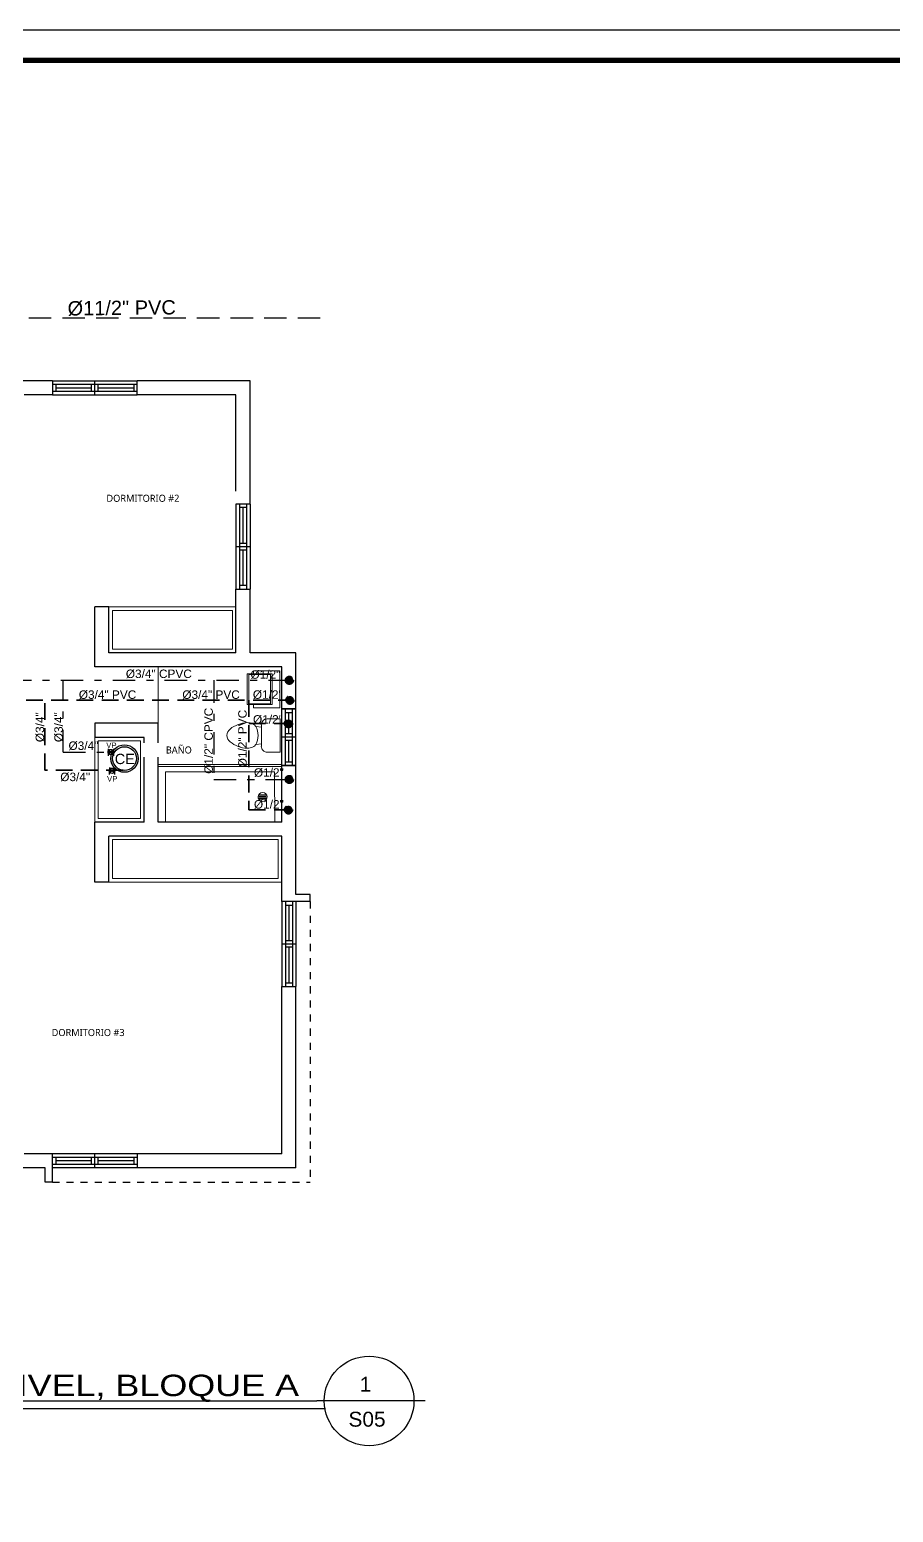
# Model space of a CAD drawing. Header units: feet. Extents: x 1019 to 2236, y -546 to 122.
# Drawn here: x 1074.29 to 1086.52, y -123.98 to -102.98 of the extents above; entities that cross this region are included whole.
import ezdxf
from ezdxf.enums import TextEntityAlignment as Align

# ---------------------------------------------------------------- set-up
doc = ezdxf.new("R2010")
doc.units = ezdxf.units.FT
doc.header["$LTSCALE"] = 0.05
doc.header["$MEASUREMENT"] = 0
for name, pattern in [('CONTINUA', [0]), ('DASHDOT', [25.4, 12.7, -6.35, 0, -6.35]), ('HIDDEN', [9.525, 6.35, -3.175])]:
    doc.linetypes.add(name, pattern=pattern)
for name, color, linetype, lineweight in [('A-WALL', 7, 'Continuous', 25), ('AGUA POTABLE', 5, 'HIDDEN', 35), ('AGUAFRIA', 5, 'HIDDEN', 30), ('closet', 8, 'Continuous', 5), ('I-FURN', 8, 'Continuous', 0), ('P-SANR-FIXT', 8, 'Continuous', 9)]:
    doc.layers.add(name, color=color, linetype=linetype, lineweight=lineweight)
for name, color, linetype in [('AGUA_CALIENTE', 1, 'DASHDOT'), ('MARCO', 1, 'Continuous'), ('PERT-VENT', 8, 'Continuous'), ('textos', 7, 'Continuous'), ('TEXXT', 2, 'Continuous'), ('TXT', 2, 'Continuous'), ('VUELO', 8, 'HIDDEN')]:
    doc.layers.add(name, color=color, linetype=linetype)
doc.styles.add('ads', font='trebuc.ttf', dxfattribs={"height": 0.14})
doc.styles.add('DAMIAN', font='arial.ttf', dxfattribs={"height": 0.12})

# ---------------------------------------------------------------- blocks, each defined once
blk = doc.blocks.new('A$C15954AF6')
at = {"layer": 'P-SANR-FIXT'}
for p, q in [((0, 0.813), (1.75, 0.813)), ((0, 0.813), (0.001, 0.001)), ((1.75, 0.787), (0, 0.787)), ((0.102, 0.711), (1.648, 0.711)), ((0.102, 0.711), (0.102, 0)), ((1.648, 0.711), (1.649, 0)), ((1.75, 0.813), (1.75, 0)), ((1.434, 0.387), (1.523, 0.387)), ((1.523, 0.378), (1.434, 0.378)), ((1.434, 0.36), (1.523, 0.36)), ((1.523, 0.351), (1.434, 0.351)), ((1.434, 0.333), (1.523, 0.333)), ((1.523, 0.324), (1.434, 0.324)), ((1.649, 0), (0.001, 0)), ((1.649, 0), (1.75, 0))]:
    blk.add_line(p, q, dxfattribs=at)
for centre, radius, start, end in [((1.478, 0.355), 0.0635, 0.0472, 180.0472), ((1.478, 0.355), 0.0635, 0.0472, 180.0472), ((1.478, 0.355), 0.0635, 180.0472, 0.0472), ((1.478, 0.355), 0.0635, 180.0472, 0.0472), ((1.434, 0.383), 0.00444, 90.0472, 270.0472), ((1.434, 0.355), 0.00444, 90.0472, 270.0472), ((1.434, 0.328), 0.00444, 90.0472, 270.0472), ((1.523, 0.383), 0.00444, 270.0472, 90.0472), ((1.523, 0.355), 0.00444, 270.0472, 90.0472), ((1.523, 0.328), 0.00444, 270.0472, 90.0472)]:
    blk.add_arc(centre, radius, start, end, dxfattribs=at)
blk = doc.blocks.new('bath_sink_6127 - bath_sink_6127-V2-Nivel 1')
at = {"layer": 'I-FURN'}
for p, q in [((0.293, 0.297), (-0.127, 0.297)), ((-0.127, 0.297), (-0.127, -0.29)), ((0.395, 0.244), (-0.005, 0.244)), ((-0.005, 0.244), (-0.005, -0.245)), ((0.293, 0.244), (0.293, 0.297)), ((0.395, -0.245), (0.395, 0.244)), ((0.025, -0.234), (0.025, 0.233)), ((0.025, 0.233), (0.369, 0.233)), ((0.369, 0.233), (0.369, -0.234)), ((0.369, -0.234), (0.025, -0.234)), ((0.293, -0.29), (-0.127, -0.29)), ((-0.005, -0.245), (0.395, -0.245)), ((0.293, -0.29), (0.293, -0.245))]:
    blk.add_line(p, q, dxfattribs=at)
blk = doc.blocks.new('Toilet_-_Tank_-_3D_4840 - 17_ High_ Seat Not Visible-536545-Nivel 1')
at = {"layer": 'P-SANR-FIXT'}
for p, q in [((0.248, 0.489), (-0.248, 0.489)), ((-0.248, 0.489), (-0.248, 0.298)), ((0.248, 0.298), (0.248, 0.489)), ((-0.159, 0.21), (-0.123, 0.21)), ((-0.123, 0.21), (-0.132, 0.127)), ((-0.123, 0.21), (0.123, 0.21)), ((0.132, 0.127), (0.123, 0.21)), ((0.123, 0.21), (0.159, 0.21))]:
    blk.add_line(p, q, dxfattribs=at)
for centre, radius, start, end in [((-0.159, 0.298), 0.0889, 180, 270), ((0.159, 0.298), 0.0889, 270, 360), ((-0.023, 0.008), 0.167, 151.0596, 182.709), ((-0.083, 0.041), 0.0995, 119.8981, 151.0596), ((0, -0.104), 0.266, 90.1019, 119.8981), ((0, -0.104), 0.266, 60.1019, 89.8981), ((0.083, 0.041), 0.0995, 28.9404, 60.1019), ((0.023, 0.008), 0.167, 357.291, 28.9404), ((0.25, 0.021), 0.441, 182.709, 218.5058), ((-0.25, 0.021), 0.441, 321.4942, 357.291), ((0.011, -0.169), 0.136, 218.5058, 265.219), ((-0.011, -0.169), 0.136, 274.781, 321.4942)]:
    blk.add_arc(centre, radius, start, end, dxfattribs=at)
blk = doc.blocks.new('A$C72735B25')
at = {"layer": 'PERT-VENT', "extrusion": (-1.27878e-17, -1.31713e-15, -1)}
for p, q in [((0, 0), (0, 1.203)), ((0.05, 0), (0.05, 1.203)), ((0.1, 0.648), (0.1, 1.149)), ((0.15, 0), (0.15, 1.203)), ((0.2, 0), (0.2, 1.203)), ((0.15, 0.648), (0.05, 0.648)), ((0.2, 0.602), (0, 0.602)), ((0.15, 0.555), (0.05, 0.555)), ((0.1, 0.05), (0.1, 0.555)), ((0.05, 0.05), (0.15, 0.05))]:
    blk.add_line(p, q, dxfattribs=at)
at = {"layer": 'PERT-VENT', "extrusion": (-1.27878e-17, 1.31713e-15, -1)}
blk.add_line((0.05, 1.153), (0.15, 1.153), dxfattribs=at)

msp = doc.modelspace()

# ---------------------------------------------------------------- hatches: boundary and pattern name
at = {"layer": 'AGUA POTABLE', "ltscale": 0.75}
h = msp.add_hatch(color=256, dxfattribs=at)
h.dxf.hatch_style = 1
edge = h.paths.add_edge_path()
edge.add_arc((1077.975, -112.476), 0.0576, 0, 360)
h = msp.add_hatch(color=256, dxfattribs=at)
h.dxf.hatch_style = 1
edge = h.paths.add_edge_path()
edge.add_arc((1077.955, -112.808), 0.0576, 0, 360)
h = msp.add_hatch(color=256, dxfattribs=at)
h.dxf.hatch_style = 1
edge = h.paths.add_edge_path()
edge.add_arc((1077.955, -114.03), 0.0576, 0, 360)
at = {"layer": 'AGUA_CALIENTE', "ltscale": 0.5}
h = msp.add_hatch(color=256, dxfattribs=at)
h.dxf.hatch_style = 1
edge = h.paths.add_edge_path()
edge.add_arc((1077.967, -112.197), 0.0576, 0, 360)
h = msp.add_hatch(color=256, dxfattribs=at)
h.dxf.hatch_style = 1
edge = h.paths.add_edge_path()
edge.add_arc((1077.967, -113.601), 0.0576, 0, 360)
at = {"layer": 'TEXXT'}
h = msp.add_hatch(color=256, dxfattribs=at)
h.dxf.hatch_style = 1
h.paths.add_polyline_path([(1075.428, -113.452), (1075.455, -113.478), (1075.428, -113.505, -0.198912), (1075.417, -113.478, -0.198912)])
h = msp.add_hatch(color=256, dxfattribs=at)
h.dxf.hatch_style = 1
h.paths.add_polyline_path([(1075.455, -113.478), (1075.481, -113.452, -0.198912), (1075.492, -113.478, -0.198912), (1075.481, -113.505)])

# ---------------------------------------------------------------- linework, layer by layer
at = {"layer": 'A-WALL'}
for p, q in [((1074.61, -107.954), (1073.61, -107.954)), ((1077.41, -107.954), (1075.813, -107.954)), ((1077.41, -109.701), (1077.41, -107.954)), ((1074.61, -108.154), (1074.21, -108.154)), ((1077.21, -108.154), (1075.813, -108.154)), ((1077.21, -109.701), (1077.21, -108.154)), ((1077.21, -111.806), (1077.21, -110.904)), ((1077.41, -111.806), (1077.41, -110.904)), ((1075.21, -112.006), (1075.21, -111.156)), ((1075.41, -111.156), (1075.21, -111.156)), ((1075.41, -111.806), (1075.41, -111.156)), ((1077.21, -111.806), (1075.41, -111.806)), ((1078.06, -111.806), (1077.41, -111.806)), ((1078.06, -112.601), (1078.06, -111.806)), ((1077.86, -112.006), (1075.21, -112.006)), ((1077.86, -112.601), (1077.86, -112.006)), ((1076.11, -112.806), (1075.21, -112.806)), ((1075.21, -112.806), (1075.21, -113.006)), ((1076.11, -114.204), (1076.11, -112.806)), ((1075.91, -113.006), (1075.21, -113.006)), ((1075.91, -114.204), (1075.91, -113.006)), ((1077.86, -114.204), (1077.86, -113.404)), ((1078.06, -115.231), (1078.06, -113.404)), ((1075.21, -115.054), (1075.21, -114.204)), ((1075.91, -114.204), (1075.21, -114.204)), ((1077.86, -114.204), (1076.11, -114.204)), ((1075.41, -115.054), (1075.41, -114.404)), ((1077.86, -114.404), (1075.41, -114.404)), ((1077.86, -115.331), (1077.86, -114.404)), ((1075.41, -115.054), (1075.21, -115.054)), ((1078.26, -115.331), (1078.26, -115.231)), ((1077.86, -118.904), (1077.86, -116.534)), ((1078.06, -119.104), (1078.06, -116.534)), ((1074.61, -118.904), (1074.21, -118.904)), ((1077.86, -118.904), (1075.813, -118.904)), ((1074.51, -119.104), (1074.01, -119.104)), ((1078.06, -119.104), (1075.813, -119.104)), ((1074.61, -119.304), (1074.51, -119.304))]:
    msp.add_line(p, q, dxfattribs=at)
at = {"layer": 'A-WALL', "extrusion": (6.10446e-16, -1.94037e-15, -1)}
for p, q in [((1074.61, -107.954), (1074.61, -108.154)), ((1075.813, -108.154), (1075.813, -107.954))]:
    msp.add_line(p, q, dxfattribs=at)
at = {"layer": 'A-WALL', "extrusion": (-5.65398e-18, -1.31713e-15, -1)}
for p, q in [((1077.21, -110.904), (1077.41, -110.904)), ((1078.06, -112.601), (1077.86, -112.601)), ((1077.86, -113.404), (1078.06, -113.404)), ((1077.86, -116.534), (1078.06, -116.534))]:
    msp.add_line(p, q, dxfattribs=at)
at = {"layer": 'A-WALL', "extrusion": (-1.27878e-17, -1.31713e-15, -1)}
for p, q in [((1077.86, -112.601), (1078.06, -112.601)), ((1078.06, -113.404), (1077.86, -113.404))]:
    msp.add_line(p, q, dxfattribs=at)
at = {"layer": 'A-WALL', "extrusion": (1.27878e-17, -1.31713e-15, -1)}
for p, q in [((1078.26, -115.231), (1078.06, -115.231)), ((1078.26, -115.331), (1077.86, -115.331))]:
    msp.add_line(p, q, dxfattribs=at)
at = {"layer": 'A-WALL', "extrusion": (6.10446e-16, -1.93323e-15, -1)}
for p, q in [((1074.61, -119.104), (1074.61, -118.904)), ((1075.813, -118.904), (1075.813, -119.104))]:
    msp.add_line(p, q, dxfattribs=at)
at = {"layer": 'A-WALL', "extrusion": (6.28888e-16, -1.93323e-15, -1)}
for p, q in [((1074.61, -119.304), (1074.61, -118.904)), ((1075.813, -118.904), (1075.813, -119.104)), ((1075.813, -118.904), (1075.813, -119.104)), ((1074.51, -119.304), (1074.51, -119.104))]:
    msp.add_line(p, q, dxfattribs=at)
at = {"layer": 'AGUA POTABLE', "ltscale": 0.75}
for p, q in [((1069.237, -112.476), (1077.975, -112.476)), ((1074.505, -113.472), (1074.505, -112.476)), ((1077.393, -112.808), (1077.955, -112.808)), ((1075.611, -113.472), (1074.505, -113.472)), ((1077.393, -114.03), (1077.955, -114.03))]:
    msp.add_line(p, q, dxfattribs=at)
for centre in [(1077.975, -112.476), (1077.955, -112.808), (1077.955, -114.03)]:
    msp.add_circle(centre, 0.0576, dxfattribs=at)
at = {"layer": 'AGUA_CALIENTE', "ltscale": 0.5}
for p, q in [((1069.585, -112.197), (1077.967, -112.197)), ((1074.763, -113.214), (1074.763, -112.197)), ((1076.895, -113.601), (1077.984, -113.601))]:
    msp.add_line(p, q, dxfattribs=at)
for centre in [(1077.967, -112.197), (1077.967, -113.601)]:
    msp.add_circle(centre, 0.0576, dxfattribs=at)
at = {"layer": 'AGUAFRIA'}
msp.add_line((1078.405, -107.066), (1060.136, -107.066), dxfattribs=at)
at = {"layer": 'closet'}
for p, q in [((1077.21, -111.156), (1075.41, -111.156)), ((1076.11, -112.806), (1076.11, -112.006)), ((1077.86, -115.054), (1075.41, -115.054))]:
    msp.add_line(p, q, dxfattribs=at)
for points in [[(1075.46, -111.756), (1077.16, -111.756), (1077.16, -111.206), (1075.46, -111.206)], [(1075.46, -115.004), (1077.81, -115.004), (1077.81, -114.454), (1075.46, -114.454)]]:
    msp.add_lwpolyline(points, close=True, dxfattribs=at)
at = {"layer": 'PERT-VENT', "extrusion": (-1.27878e-17, -1.31713e-15, -1)}
for p, q in [((1077.91, -113.404), (1077.91, -112.601)), ((1077.96, -112.956), (1077.96, -112.655)), ((1078.01, -113.404), (1078.01, -112.601)), ((1078.06, -113.404), (1078.06, -112.601)), ((1078.01, -112.956), (1077.91, -112.956)), ((1078.01, -113.049), (1077.91, -113.049)), ((1077.96, -113.354), (1077.96, -113.049)), ((1077.91, -113.354), (1078.01, -113.354))]:
    msp.add_line(p, q, dxfattribs=at)
at = {"layer": 'PERT-VENT', "extrusion": (-1.27878e-17, 1.31713e-15, -1)}
msp.add_line((1077.91, -112.651), (1078.01, -112.651), dxfattribs=at)
at = {"layer": 'TEXXT'}
for p, q in [((1075.418, -113.433), (1075.417, -113.531)), ((1075.481, -113.452), (1075.428, -113.505)), ((1075.481, -113.505), (1075.428, -113.452)), ((1075.493, -113.433), (1075.492, -113.531))]:
    msp.add_line(p, q, dxfattribs=at)
at = {"layer": 'TEXXT', "color": 4}
for p in [(1059.546, -122.404), (1079.891, -122.404)]:
    msp.add_line(p, (1078.357, -122.404), dxfattribs=at)
at = {"layer": 'TEXXT', "color": 3}
msp.add_line((1059.546, -122.513), (1078.481, -122.513), dxfattribs=at)
at = {"layer": 'TEXXT'}
msp.add_circle((1075.455, -113.478), 0.0379, dxfattribs=at)
at = {"layer": 'TEXXT', "color": 4}
msp.add_circle((1079.097, -122.404), 0.635, dxfattribs=at)
at = {"layer": 'VUELO', "ltscale": 0.02}
for p in [(1078.26, -115.331), (1074.61, -119.304)]:
    msp.add_line(p, (1078.26, -119.304), dxfattribs=at)

# ---------------------------------------------------------------- block references
at = {"rotation": 270}
msp.add_blockref('A$C72735B25', (1074.61, -107.954), dxfattribs=at)
msp.add_blockref('A$C15954AF6', (1076.11, -114.204))
at = {"xscale": -1}
for p, rotation in [((1077.86, -115.331), 180), ((1075.813, -118.904), 90)]:
    msp.add_blockref('A$C72735B25', p, dxfattribs=dict(at, rotation=rotation))
at = {"layer": 'I-FURN', "xscale": 0.8877811220785607, "yscale": 0.8877811220785607, "zscale": 0.8877811220785607, "rotation": 180.0471946921292}
msp.add_blockref('bath_sink_6127 - bath_sink_6127-V2-Nivel 1', (1077.721, -112.322), dxfattribs=at)

# ---------------------------------------------------------------- texts
at = {"layer": 'textos', "color": 7, "style": 'DAMIAN', "width": 1.2}
msp.add_text('PLANTA DISTRIBUCION  AGUA FRIA Y CALIENTE DE 1ER. NIVEL, BLOQUE A', height=0.30347, dxfattribs=at).set_placement((1059.59, -122.335))
at = {"layer": 'TEXXT', "style": 'DAMIAN'}
for s, height, p in [('1', 0.211, (1079.045, -122.273)), ('S05', 0.2113, (1079.067, -122.768))]:
    msp.add_text(s, height=height, dxfattribs=at).set_placement(p, align=Align.CENTER)
for s, insert, char_height, width, attachment_point, rotation in [('\\A1;{\\fArial|b0|i0|c238|p34;%%C}11/2{\\fArial|b0|i0|c238|p34;"} PVC', (1076.358, -106.812), 0.2028, 4.90776, 3, 0.584), ('\\A1;{\\fArial|b0|i0|c238|p34;%%C}3/4{\\fArial|b0|i0|c238|p34;"}  ', (1074.373, -113.073), 0.12, 2.904, 1, 90), ('\\A1;{\\fArial|b0|i0|c238|p34;%%C}3/4{\\fArial|b0|i0|c238|p34;"}  ', (1074.638, -113.073), 0.12, 2.904, 1, 90)]:
    msp.add_mtext(s, dxfattribs=dict(at, insert=insert, char_height=char_height, width=width, attachment_point=attachment_point, rotation=rotation))
for s, insert, char_height, width, attachment_point in [('\\A1;{\\fArial|b0|i0|c238|p34;%%C}3/4{\\fArial|b0|i0|c238|p34;"} CPVC', (1076.586, -112.045), 0.12, 2.904, 3), ('\\A1;{\\fArial|b0|i0|c238|p34;%%C}1/2{\\fArial|b0|i0|c238|p34;"}  ', (1077.416, -112.055, -224.56), 0.12, 2.904, 1), ('\\A1;{\\fArial|b0|i0|c238|p34;%%C}3/4{\\fArial|b0|i0|c238|p34;"} PVC', (1075.799, -112.34), 0.12, 2.904, 3), ('\\A1;{\\fArial|b0|i0|c238|p34;%%C}3/4{\\fArial|b0|i0|c238|p34;"} PVC', (1077.265, -112.34), 0.12, 2.904, 3), ('\\A1;{\\fArial|b0|i0|c238|p34;%%C}1/2{\\fArial|b0|i0|c238|p34;"}  ', (1077.45, -112.339, -224.56), 0.12, 2.904, 1), ('\\A1;{\\fArial|b0|i0|c238|p34;%%C}1/2{\\fArial|b0|i0|c238|p34;"}  ', (1077.452, -112.691, -224.56), 0.12, 2.904, 1), ('\\A1;{\\fArial|b0|i0|c238|p34;%%C}3/4{\\fArial|b0|i0|c238|p34;"}  ', (1074.722, -113.505), 0.12, 2.904, 1), ('VP', (1075.531, -113.552), 0.0786, 1.21968, 3), ('\\A1;{\\fArial|b0|i0|c238|p34;%%C}1/2{\\fArial|b0|i0|c238|p34;"}  ', (1077.465, -113.443, -224.56), 0.12, 2.904, 1), ('\\A1;{\\fArial|b0|i0|c238|p34;%%C}1/2{\\fArial|b0|i0|c238|p34;"}  ', (1077.465, -113.894, -224.56), 0.12, 2.904, 1)]:
    msp.add_mtext(s, dxfattribs=dict(at, insert=insert, char_height=char_height, width=width, attachment_point=attachment_point))
at = {"layer": 'TXT', "insert": (1075.117, -117.136), "char_height": 0.1, "width": 2.688, "attachment_point": 2, "style": 'ads', "bg_fill": 2}
msp.add_mtext('DORMITORIO #3', dxfattribs=at)

# ---------------------------------------------------------------- next in the draw order: texts
at = {"layer": 'TXT', "char_height": 0.1, "width": 2.688, "attachment_point": 2, "style": 'ads', "bg_fill": 2}
for s, insert in [('DORMITORIO #2', (1075.893, -109.569)), ('BAÑO', (1076.401, -113.134))]:
    msp.add_mtext(s, dxfattribs=dict(at, insert=insert))

# ---------------------------------------------------------------- next in the draw order: hatches: boundary and pattern name
at = {"layer": 'TEXXT'}
h = msp.add_hatch(color=256, dxfattribs=at)
h.dxf.hatch_style = 1
h.paths.add_polyline_path([(1075.41, -113.187), (1075.437, -113.214), (1075.41, -113.241, -0.198912), (1075.399, -113.214, -0.198912)])
h = msp.add_hatch(color=256, dxfattribs=at)
h.dxf.hatch_style = 1
h.paths.add_polyline_path([(1075.437, -113.214), (1075.464, -113.187, -0.198912), (1075.475, -113.214, -0.198912), (1075.464, -113.241)])

# ---------------------------------------------------------------- next in the draw order: linework, layer by layer
at = {"layer": 'A-WALL', "extrusion": (-5.65398e-18, -1.31713e-15, -1)}
msp.add_line((1077.41, -109.701), (1077.21, -109.701), dxfattribs=at)
at = {"layer": 'AGUA POTABLE', "ltscale": 0.75}
msp.add_line((1077.393, -112.476), (1077.393, -114.03), dxfattribs=at)
at = {"layer": 'AGUA_CALIENTE', "ltscale": 0.5}
for p, q in [((1076.895, -112.197), (1076.895, -113.601)), ((1074.763, -113.214), (1075.494, -113.214))]:
    msp.add_line(p, q, dxfattribs=at)
at = {"layer": 'AGUAFRIA', "color": 3, "linetype": 'CONTINUA'}
for radius in [0.194, 0.168]:
    msp.add_circle((1075.632, -113.306), radius, dxfattribs=at)
at = {"layer": 'closet'}
msp.add_line((1075.21, -113.006), (1075.21, -114.204), dxfattribs=at)
msp.add_lwpolyline([(1075.26, -114.154), (1075.86, -114.154), (1075.86, -113.056), (1075.26, -113.056)], close=True, dxfattribs=at)
at = {"layer": 'MARCO'}
msp.add_lwpolyline([(1054.272, -102.982), (1118.772, -102.982), (1118.772, -144.982), (1054.272, -144.982)], close=True, dxfattribs=at)
at = {"layer": 'MARCO', "const_width": 0.075}
msp.add_lwpolyline([(1111.6, -103.416), (1054.706, -103.416), (1054.706, -144.548), (1111.6, -144.548)], close=True, dxfattribs=at)
at = {"layer": 'PERT-VENT', "extrusion": (-1.27878e-17, -1.31713e-15, -1)}
for p, q in [((1077.86, -113.404), (1077.86, -112.601)), ((1078.06, -113.003), (1077.86, -113.003))]:
    msp.add_line(p, q, dxfattribs=at)
at = {"layer": 'TEXXT'}
for p, q in [((1075.4, -113.169), (1075.399, -113.266)), ((1075.464, -113.187), (1075.41, -113.241)), ((1075.464, -113.241), (1075.41, -113.187)), ((1075.476, -113.169), (1075.475, -113.266))]:
    msp.add_line(p, q, dxfattribs=at)
msp.add_circle((1075.437, -113.214), 0.0379, dxfattribs=at)

# ---------------------------------------------------------------- next in the draw order: block references
at = {"rotation": 180}
msp.add_blockref('A$C72735B25', (1077.41, -109.701), dxfattribs=at)
at = {"layer": 'P-SANR-FIXT', "xscale": 0.9549011219916657, "yscale": 0.9549011219916657, "zscale": 0.9549011219916657, "rotation": 270.0471946921313}
msp.add_blockref('Toilet_-_Tank_-_3D_4840 - 17_ High_ Seat Not Visible-536545-Nivel 1', (1077.37, -112.978), dxfattribs=at)

# ---------------------------------------------------------------- next in the draw order: texts
at = {"layer": 'TEXXT', "char_height": 0.12, "width": 2.904, "attachment_point": 3, "rotation": 90, "style": 'DAMIAN'}
for s, insert in [('\\A1;{\\fArial|b0|i0|c238|p34;%%C}1/2{\\fArial|b0|i0|c238|p34;"} CPVC', (1076.763, -112.586)), ('\\A1;{\\fArial|b0|i0|c238|p34;%%C}1/2{\\fArial|b0|i0|c238|p34;"} PVC', (1077.243, -112.615))]:
    msp.add_mtext(s, dxfattribs=dict(at, insert=insert))
at = {"layer": 'TEXXT', "style": 'DAMIAN'}
for s, insert, char_height, width, attachment_point in [('\\A1;{\\fArial|b0|i0|c238|p34;%%C}3/4{\\fArial|b0|i0|c238|p34;"}  ', (1074.839, -113.063), 0.12, 2.904, 1), ('VP', (1075.52, -113.078), 0.0786, 1.21968, 3), ('CE', (1075.778, -113.238), 0.146, 2.26512, 3)]:
    msp.add_mtext(s, dxfattribs=dict(at, insert=insert, char_height=char_height, width=width, attachment_point=attachment_point))

doc.saveas('drawing.dxf')
